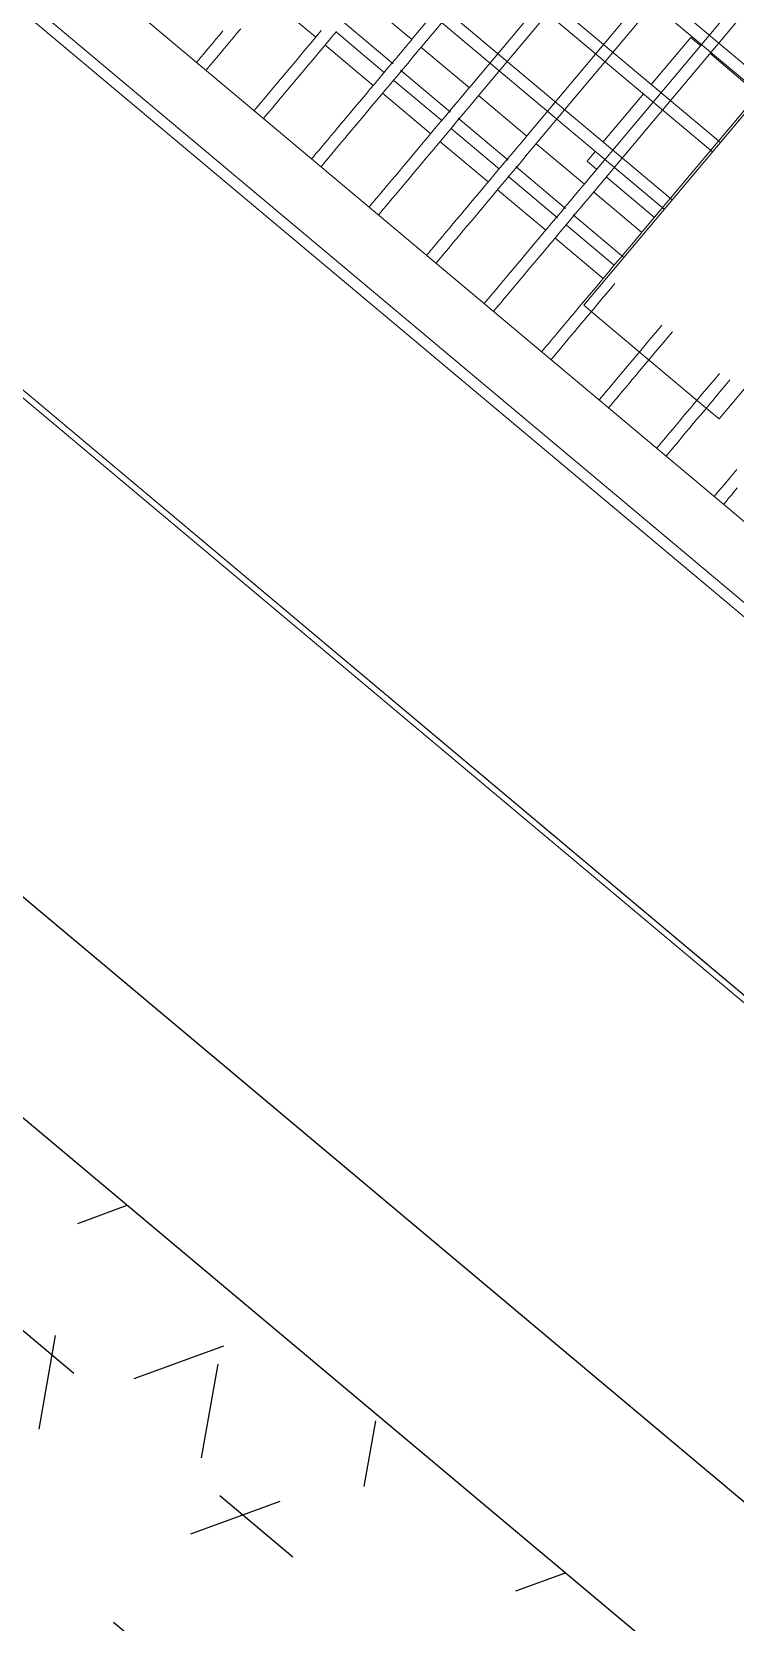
# Model space of a CAD drawing. Header units: metres. Extents: x 822482 to 822767, y 9662202 to 9662512.
# Drawn here: x 822649.3081 to 822649.4018, y 9662450.7139 to 9662450.9258 of the extents above; entities that cross this region are included whole.
import ezdxf

# ---------------------------------------------------------------- set-up
doc = ezdxf.new("R2010")
doc.units = ezdxf.units.M
doc.layers.add('ARQ_NE_EQUIPAMENTOS', color=7, linetype='Continuous')
doc.layers.add('ARQ_NE_GRELHAS', color=7, linetype='Continuous', true_color=0x0032c7)
doc.layers.add('NE_PESSOAS', color=8, linetype='Continuous', lineweight=0)

# ---------------------------------------------------------------- blocks, each defined once
blk = doc.blocks.new('COZINHA TRAMONTINA')
at = {"lineweight": 0, "transparency": 33554687}
for p, q in [((-1.599199999999909, 0.01583783038095954), (-1.599199999999909, 0.7019624210994175)), ((-1.559141685183429, 0.60793944187792), (-1.55914168518343, 0.3279394418779197)), ((-1.550858314816244, 0.3279394418779197), (-1.550858314816243, 0.60793944187792)), ((-1.56059999999991, 0.1962821864064257), (-1.560599999999909, 0.6031394418778431)), ((-1.525819793131097, 0.5348414903910046), (-1.525819793131097, 0.4084447797689335)), ((-1.524180206868575, 0.4084447797689335), (-1.524180206868575, 0.5348414903910046)), ((-1.515819793131097, 0.5348414903910046), (-1.515819793131097, 0.4084447797689335)), ((-1.514180206868575, 0.4084447797689335), (-1.514180206868575, 0.5348414903910046)), ((-1.505819793131097, 0.5348414903910046), (-1.505819793131097, 0.4084447797689335)), ((-1.504180206868575, 0.4084447797689335), (-1.504180206868575, 0.5348414903910046)), ((-1.538099999999999, 0.467149709339188), (-1.538099999999999, 0.4587554848829408)), ((-1.538099999999999, 0.457149709339188), (-1.538099999999999, 0.4487554848829408)), ((-1.535819793131097, 0.4570768536120159), (-1.535819793131097, 0.4486821458370358)), ((-1.534180206868575, 0.4485727469330115), (-1.534180206868575, 0.4573500203940948)), ((-1.530099999999999, 0.4487285791364538), (-1.530099999999999, 0.4571530858122494)), ((-1.538099999999999, 0.4471497093391879), (-1.538099999999999, 0.4387554848829407)), ((-1.535819793131097, 0.4470768536120159), (-1.535819793131097, 0.4386821458370358)), ((-1.534180206868575, 0.4385727469330115), (-1.534180206868575, 0.4472656813557172)), ((-1.530099999999999, 0.4387285791364537), (-1.530099999999999, 0.4471530858122493)), ((-1.429999999999837, 0.4487558182858858), (-1.529999999999837, 0.4487558182858858)), ((-1.529999999999837, 0.4471230654699539), (-1.429999999999837, 0.4471230654699539)), ((-1.429999999999837, 0.4387558182858858), (-1.529999999999837, 0.4387558182858858)), ((-1.538099999999999, 0.4371497093391879), (-1.538099999999999, 0.4287554848829407)), ((-1.535819793131097, 0.4370768536120159), (-1.535819793131097, 0.4286821458370356)), ((-1.534180206868575, 0.4285727469330113), (-1.534180206868575, 0.4372656813557171)), ((-1.530099999999999, 0.4287285791364537), (-1.530099999999999, 0.4371530858122494)), ((-1.529999999999837, 0.4371230654699539), (-1.429999999999837, 0.4371230654699539)), ((-1.429999999999837, 0.4287558182858858), (-1.529999999999837, 0.4287558182858858)), ((-1.538099999999999, 0.4271497093391878), (-1.538099999999999, 0.4187554848829407)), ((-1.535819793131097, 0.427076853612016), (-1.535819793131097, 0.41860428539564)), ((-1.534180206868575, 0.41860428539564), (-1.534180206868575, 0.4272656813557173)), ((-1.530099999999999, 0.4187285791364537), (-1.530099999999999, 0.4271530858122494)), ((-1.529999999999837, 0.4271230654699538), (-1.429999999999837, 0.4271230654699538)), ((-1.527500000000012, 0.4187259620255797), (-1.527500000000012, 0.4204512629972579)), ((-1.527500000000012, 0.4204512629972579), (-1.525765314857202, 0.4204512629972579)), ((-1.524208140642314, 0.4204512629972579), (-1.515765314857202, 0.4204512629972579)), ((-1.514208140642314, 0.4204512629972579), (-1.506000000000012, 0.4204512629972579)), ((-1.506000000000012, 0.4204512629972579), (-1.506000000000012, 0.4187084274107427)), ((-1.429999999999837, 0.4187558182858859), (-1.529999999999837, 0.4187558182858859)), ((-1.538099999999999, 0.4171497093391879), (-1.538099999999999, 0.4087554848829407)), ((-1.535819793131097, 0.4170768536120159), (-1.535819793131097, 0.4086821458370357)), ((-1.534180206868575, 0.4084447797689335), (-1.534180206868575, 0.4172656813557172)), ((-1.530099999999999, 0.4087285791364537), (-1.530099999999999, 0.4171530858122494)), ((-1.529999999999837, 0.4171230654699538), (-1.429999999999837, 0.4171230654699538)), ((-1.527500000000012, 0.4087259620255796), (-1.527500000000012, 0.4171508828214267)), ((-1.506000000000012, 0.4171508828214267), (-1.506000000000012, 0.4087084274107428)), ((-1.415344431680288, 0.4084447797688673), (-1.542500000000011, 0.4084447797688673)), ((-1.542500000000011, 0.4068155696477052), (-1.542500000000011, 0.4084447797688678)), ((-1.429999999999837, 0.4087558182858858), (-1.529999999999837, 0.4087558182858858)), ((-1.542500000000011, 0.3864418064418246), (-1.542500000000011, 0.4068155696477052)), ((-1.542500000000011, 0.3848910439650046), (-1.542500000000011, 0.3864418064418246)), ((-1.542500000000011, 0.3848910439650041), (-1.408712208362194, 0.3848910439650041))]:
    blk.add_line(p, q, dxfattribs=at)
at = {"lineweight": 0, "transparency": 33554687, "flags": 128}
for points in [[(-1.550858314816243, 0.4687558182858859), (-1.550489698691012, 0.4687558182858859), (-1.549959605847912, 0.4687558182858859), (-1.549397581893277, 0.4687558182858859), (-1.548804525945543, 0.4687558182858859), (-1.548181386767715, 0.4687558182858859), (-1.547529161249546, 0.4687558182858859), (-1.546848892812733, 0.4687558182858859), (-1.546141669741658, 0.4687558182858859), (-1.545408623442369, 0.4687558182858859)], [(-1.543655101040497, 0.4671230654699539), (-1.544442349764623, 0.4671230654699539), (-1.545206493809996, 0.4671230654699539), (-1.545946310709152, 0.4671230654699539), (-1.54666061691287, 0.4671230654699539), (-1.547348269683604, 0.4671230654699539), (-1.54800816892361, 0.4671230654699539), (-1.548639258934876, 0.4671230654699539), (-1.549240530108009, 0.4671230654699539), (-1.549811020537396, 0.4671230654699539), (-1.550349817560049, 0.4671230654699539), (-1.550856059215668, 0.4671230654699539)], [(-1.550858314816243, 0.4587558182858859), (-1.550489698691012, 0.4587558182858859), (-1.549959605847912, 0.4587558182858859), (-1.549397581893277, 0.4587558182858859), (-1.548804525945543, 0.4587558182858859), (-1.548181386767715, 0.4587558182858859), (-1.547529161249546, 0.4587558182858859), (-1.546848892812733, 0.4587558182858859), (-1.546141669741658, 0.4587558182858859), (-1.545408623442369, 0.4587558182858859), (-1.544650926632569, 0.4587558182858859), (-1.543869791465521, 0.4587558182858859), (-1.54306646759086, 0.4587558182858859), (-1.542242240155417, 0.4587558182858859), (-1.541398427747263, 0.4587558182858859), (-1.540536380286249, 0.4587558182858859), (-1.539657476864418, 0.4587558182858859), (-1.538763123539755, 0.4587558182858859), (-1.537854751086795, 0.4587558182858859), (-1.536933812707687, 0.4587558182858859)], [(-1.535748510844188, 0.4571230654699538), (-1.536683280982244, 0.4571230654699538), (-1.537607359296418, 0.4571230654699538), (-1.538519267458534, 0.4571230654699538), (-1.539417546610063, 0.4571230654699538), (-1.540300759695985, 0.4571230654699538), (-1.541167493763772, 0.4571230654699538), (-1.542016362223807, 0.4571230654699538), (-1.542846007067639, 0.4571230654699538), (-1.543655101040497, 0.4571230654699538), (-1.544442349764623, 0.4571230654699538), (-1.545206493809996, 0.4571230654699538), (-1.545946310709152, 0.4571230654699538), (-1.54666061691287, 0.4571230654699538), (-1.547348269683604, 0.4571230654699538), (-1.54800816892361, 0.4571230654699538), (-1.548639258934876, 0.4571230654699538), (-1.549240530108009, 0.4571230654699538), (-1.549811020537396, 0.4571230654699538), (-1.550349817560049, 0.4571230654699538), (-1.550856059215668, 0.4571230654699538)], [(-1.550858314816243, 0.4487558182858858), (-1.550489698691012, 0.4487558182858858), (-1.549959605847912, 0.4487558182858858), (-1.549397581893277, 0.4487558182858858), (-1.548804525945543, 0.4487558182858858), (-1.548181386767715, 0.4487558182858858), (-1.547529161249546, 0.4487558182858858), (-1.546848892812733, 0.4487558182858858), (-1.546141669741658, 0.4487558182858858), (-1.545408623442369, 0.4487558182858858), (-1.544650926632569, 0.4487558182858858), (-1.543869791465521, 0.4487558182858858), (-1.54306646759086, 0.4487558182858858), (-1.542242240155417, 0.4487558182858858), (-1.541398427747263, 0.4487558182858858), (-1.540536380286249, 0.4487558182858858), (-1.539657476864418, 0.4487558182858858), (-1.538763123539755, 0.4487558182858858), (-1.537854751086795, 0.4487558182858858), (-1.536933812707687, 0.4487558182858858), (-1.536001781707381, 0.4487558182858858), (-1.535060149136654, 0.4487558182858858), (-1.534110421406749, 0.4487558182858858), (-1.533154117879437, 0.4487558182858858), (-1.53219276843636, 0.4487558182858858), (-1.531227911031549, 0.4487558182858858), (-1.530261089231029, 0.4487558182858858), (-1.529999999999837, 0.4487558182858858)], [(-1.529999999999837, 0.4471230654699539), (-1.530967087005502, 0.4471230654699539), (-1.53193262687826, 0.4471230654699539), (-1.532895074960283, 0.4471230654699539), (-1.533852891539953, 0.4471230654699539), (-1.534804544315066, 0.4471230654699539), (-1.535748510844188, 0.4471230654699539), (-1.536683280982244, 0.4471230654699539), (-1.537607359296418, 0.4471230654699539), (-1.538519267458534, 0.4471230654699539), (-1.539417546610063, 0.4471230654699539), (-1.540300759695985, 0.4471230654699539), (-1.541167493763772, 0.4471230654699539), (-1.542016362223807, 0.4471230654699539), (-1.542846007067639, 0.4471230654699539), (-1.543655101040497, 0.4471230654699539), (-1.544442349764623, 0.4471230654699539), (-1.545206493809996, 0.4471230654699539), (-1.545946310709152, 0.4471230654699539), (-1.54666061691287, 0.4471230654699539), (-1.547348269683604, 0.4471230654699539), (-1.54800816892361, 0.4471230654699539), (-1.548639258934876, 0.4471230654699539), (-1.549240530108009, 0.4471230654699539), (-1.549811020537396, 0.4471230654699539), (-1.550349817560049, 0.4471230654699539), (-1.550856059215668, 0.4471230654699539)], [(-1.550858314816243, 0.4387558182858858), (-1.550489698691012, 0.4387558182858858), (-1.549959605847912, 0.4387558182858858), (-1.549397581893277, 0.4387558182858858), (-1.548804525945543, 0.4387558182858858), (-1.548181386767715, 0.4387558182858858), (-1.547529161249546, 0.4387558182858858), (-1.546848892812733, 0.4387558182858858), (-1.546141669741658, 0.4387558182858858), (-1.545408623442369, 0.4387558182858858), (-1.544650926632569, 0.4387558182858858), (-1.543869791465521, 0.4387558182858858), (-1.54306646759086, 0.4387558182858858), (-1.542242240155417, 0.4387558182858858), (-1.541398427747263, 0.4387558182858858), (-1.540536380286249, 0.4387558182858858), (-1.539657476864418, 0.4387558182858858), (-1.538763123539755, 0.4387558182858858), (-1.537854751086795, 0.4387558182858858), (-1.536933812707687, 0.4387558182858858), (-1.536001781707381, 0.4387558182858858), (-1.535060149136654, 0.4387558182858858), (-1.534110421406749, 0.4387558182858858), (-1.533154117879437, 0.4387558182858858), (-1.53219276843636, 0.4387558182858858), (-1.531227911031549, 0.4387558182858858), (-1.530261089231029, 0.4387558182858858), (-1.529999999999837, 0.4387558182858858)], [(-1.529999999999837, 0.4371230654699539), (-1.530967087005502, 0.4371230654699539), (-1.53193262687826, 0.4371230654699539), (-1.532895074960283, 0.4371230654699539), (-1.533852891539953, 0.4371230654699539), (-1.534804544315066, 0.4371230654699539), (-1.535748510844188, 0.4371230654699539), (-1.536683280982244, 0.4371230654699539), (-1.537607359296418, 0.4371230654699539), (-1.538519267458534, 0.4371230654699539), (-1.539417546610063, 0.4371230654699539), (-1.540300759695985, 0.4371230654699539), (-1.541167493763772, 0.4371230654699539), (-1.542016362223807, 0.4371230654699539), (-1.542846007067639, 0.4371230654699539), (-1.543655101040497, 0.4371230654699539), (-1.544442349764623, 0.4371230654699539), (-1.545206493809996, 0.4371230654699539), (-1.545946310709152, 0.4371230654699539), (-1.54666061691287, 0.4371230654699539), (-1.547348269683604, 0.4371230654699539), (-1.54800816892361, 0.4371230654699539), (-1.548639258934876, 0.4371230654699539), (-1.549240530108009, 0.4371230654699539), (-1.549811020537396, 0.4371230654699539), (-1.550349817560049, 0.4371230654699539), (-1.550856059215668, 0.4371230654699539)], [(-1.550858314816243, 0.4287558182858858), (-1.550489698691012, 0.4287558182858858), (-1.549959605847912, 0.4287558182858858), (-1.549397581893277, 0.4287558182858858), (-1.548804525945543, 0.4287558182858858), (-1.548181386767715, 0.4287558182858858), (-1.547529161249546, 0.4287558182858858), (-1.546848892812733, 0.4287558182858858), (-1.546141669741658, 0.4287558182858858), (-1.545408623442369, 0.4287558182858858), (-1.544650926632569, 0.4287558182858858), (-1.543869791465521, 0.4287558182858858), (-1.54306646759086, 0.4287558182858858), (-1.542242240155417, 0.4287558182858858), (-1.541398427747263, 0.4287558182858858), (-1.540536380286249, 0.4287558182858858), (-1.539657476864418, 0.4287558182858858), (-1.538763123539755, 0.4287558182858858), (-1.537854751086795, 0.4287558182858858), (-1.536933812707687, 0.4287558182858858), (-1.536001781707381, 0.4287558182858858), (-1.535060149136654, 0.4287558182858858), (-1.534110421406749, 0.4287558182858858), (-1.533154117879437, 0.4287558182858858), (-1.53219276843636, 0.4287558182858858), (-1.531227911031549, 0.4287558182858858), (-1.530261089231029, 0.4287558182858858), (-1.529999999999837, 0.4287558182858858)], [(-1.529999999999837, 0.4271230654699538), (-1.530967087005502, 0.4271230654699538), (-1.53193262687826, 0.4271230654699538), (-1.532895074960283, 0.4271230654699538), (-1.533852891539953, 0.4271230654699538), (-1.534804544315066, 0.4271230654699538), (-1.535748510844188, 0.4271230654699538), (-1.536683280982244, 0.4271230654699538), (-1.537607359296418, 0.4271230654699538), (-1.538519267458534, 0.4271230654699538), (-1.539417546610063, 0.4271230654699538), (-1.540300759695985, 0.4271230654699538), (-1.541167493763772, 0.4271230654699538), (-1.542016362223807, 0.4271230654699538), (-1.542846007067639, 0.4271230654699538), (-1.543655101040497, 0.4271230654699538), (-1.544442349764623, 0.4271230654699538), (-1.545206493809996, 0.4271230654699538), (-1.545946310709152, 0.4271230654699538), (-1.54666061691287, 0.4271230654699538), (-1.547348269683604, 0.4271230654699538), (-1.54800816892361, 0.4271230654699538), (-1.548639258934876, 0.4271230654699538), (-1.549240530108009, 0.4271230654699538), (-1.549811020537396, 0.4271230654699538), (-1.550349817560049, 0.4271230654699538), (-1.550856059215668, 0.4271230654699538)], [(-1.550858314816243, 0.4187558182858859), (-1.550489698691012, 0.4187558182858859), (-1.549959605847912, 0.4187558182858859), (-1.549397581893277, 0.4187558182858859), (-1.548804525945543, 0.4187558182858859), (-1.548181386767715, 0.4187558182858859), (-1.547529161249546, 0.4187558182858859), (-1.546848892812733, 0.4187558182858859), (-1.546141669741658, 0.4187558182858859), (-1.545408623442369, 0.4187558182858859), (-1.544650926632569, 0.4187558182858859), (-1.543869791465521, 0.4187558182858859), (-1.54306646759086, 0.4187558182858859), (-1.542242240155417, 0.4187558182858859), (-1.541398427747263, 0.4187558182858859), (-1.540536380286249, 0.4187558182858859), (-1.539657476864418, 0.4187558182858859), (-1.538763123539755, 0.4187558182858859), (-1.537854751086795, 0.4187558182858859), (-1.536933812707687, 0.4187558182858859), (-1.536001781707381, 0.4187558182858859), (-1.535060149136654, 0.4187558182858859), (-1.534110421406749, 0.4187558182858859), (-1.533154117879437, 0.4187558182858859), (-1.53219276843636, 0.4187558182858859), (-1.531227911031549, 0.4187558182858859), (-1.530261089231029, 0.4187558182858859), (-1.529999999999837, 0.4187558182858859)], [(-1.529999999999837, 0.4171230654699538), (-1.530967087005502, 0.4171230654699538), (-1.53193262687826, 0.4171230654699538), (-1.532895074960283, 0.4171230654699538), (-1.533852891539953, 0.4171230654699538), (-1.534804544315066, 0.4171230654699538), (-1.535748510844188, 0.4171230654699538), (-1.536683280982244, 0.4171230654699538), (-1.537607359296418, 0.4171230654699538), (-1.538519267458534, 0.4171230654699538), (-1.539417546610063, 0.4171230654699538), (-1.540300759695985, 0.4171230654699538), (-1.541167493763772, 0.4171230654699538), (-1.542016362223807, 0.4171230654699538), (-1.542846007067639, 0.4171230654699538), (-1.543655101040497, 0.4171230654699538), (-1.544442349764623, 0.4171230654699538), (-1.545206493809996, 0.4171230654699538), (-1.545946310709152, 0.4171230654699538), (-1.54666061691287, 0.4171230654699538), (-1.547348269683604, 0.4171230654699538), (-1.54800816892361, 0.4171230654699538), (-1.548639258934876, 0.4171230654699538), (-1.549240530108009, 0.4171230654699538), (-1.549811020537396, 0.4171230654699538), (-1.550349817560049, 0.4171230654699538), (-1.550856059215668, 0.4171230654699538)], [(-1.550858314816243, 0.4087558182858858), (-1.550489698691012, 0.4087558182858858), (-1.549959605847912, 0.4087558182858858), (-1.549397581893277, 0.4087558182858858), (-1.548804525945543, 0.4087558182858858), (-1.548181386767715, 0.4087558182858858), (-1.547529161249546, 0.4087558182858858), (-1.546848892812733, 0.4087558182858858), (-1.546141669741658, 0.4087558182858858), (-1.545408623442369, 0.4087558182858858), (-1.544650926632569, 0.4087558182858858), (-1.543869791465521, 0.4087558182858858), (-1.54306646759086, 0.4087558182858858), (-1.542242240155417, 0.4087558182858858), (-1.541398427747263, 0.4087558182858858), (-1.540536380286249, 0.4087558182858858), (-1.539657476864418, 0.4087558182858858), (-1.538763123539755, 0.4087558182858858), (-1.537854751086795, 0.4087558182858858), (-1.536933812707687, 0.4087558182858858), (-1.536001781707381, 0.4087558182858858), (-1.535060149136654, 0.4087558182858858), (-1.534110421406749, 0.4087558182858858), (-1.533154117879437, 0.4087558182858858), (-1.53219276843636, 0.4087558182858858), (-1.531227911031549, 0.4087558182858858), (-1.530261089231029, 0.4087558182858858), (-1.529999999999837, 0.4087558182858858)], [(-1.537607359296418, 0.4071230654699539), (-1.538519267458534, 0.4071230654699539), (-1.539417546610063, 0.4071230654699539), (-1.540300759695985, 0.4071230654699539), (-1.541167493763772, 0.4071230654699539), (-1.542016362223807, 0.4071230654699539), (-1.542846007067639, 0.4071230654699539), (-1.543655101040497, 0.4071230654699539), (-1.544442349764623, 0.4071230654699539), (-1.545206493809996, 0.4071230654699539), (-1.545946310709152, 0.4071230654699539), (-1.54666061691287, 0.4071230654699539), (-1.547348269683604, 0.4071230654699539), (-1.54800816892361, 0.4071230654699539), (-1.548639258934876, 0.4071230654699539), (-1.549240530108009, 0.4071230654699539), (-1.549811020537396, 0.4071230654699539), (-1.550349817560049, 0.4071230654699539), (-1.550856059215668, 0.4071230654699539)], [(-1.550858314816243, 0.3987558182858858), (-1.550489698691012, 0.3987558182858858), (-1.549959605847912, 0.3987558182858858), (-1.549397581893277, 0.3987558182858858), (-1.548804525945543, 0.3987558182858858), (-1.548181386767715, 0.3987558182858858), (-1.547529161249546, 0.3987558182858858), (-1.546848892812733, 0.3987558182858858), (-1.546141669741658, 0.3987558182858858), (-1.545408623442369, 0.3987558182858858), (-1.544650926632569, 0.3987558182858858), (-1.543869791465521, 0.3987558182858858), (-1.54306646759086, 0.3987558182858858), (-1.542242240155417, 0.3987558182858858), (-1.541398427747263, 0.3987558182858858), (-1.540536380286249, 0.3987558182858858), (-1.539657476864418, 0.3987558182858858), (-1.538763123539755, 0.3987558182858858), (-1.537854751086795, 0.3987558182858858)], [(-1.537607359296418, 0.3971230654699539), (-1.538519267458534, 0.3971230654699539), (-1.539417546610063, 0.3971230654699539), (-1.540300759695985, 0.3971230654699539), (-1.541167493763772, 0.3971230654699539), (-1.542016362223807, 0.3971230654699539), (-1.542846007067639, 0.3971230654699539), (-1.543655101040497, 0.3971230654699539), (-1.544442349764623, 0.3971230654699539), (-1.545206493809996, 0.3971230654699539), (-1.545946310709152, 0.3971230654699539), (-1.54666061691287, 0.3971230654699539), (-1.547348269683604, 0.3971230654699539), (-1.54800816892361, 0.3971230654699539), (-1.548639258934876, 0.3971230654699539), (-1.549240530108009, 0.3971230654699539), (-1.549811020537396, 0.3971230654699539), (-1.550349817560049, 0.3971230654699539), (-1.550856059215668, 0.3971230654699539)], [(-1.550858314816244, 0.3887558182858858), (-1.550489698691012, 0.3887558182858858), (-1.549959605847912, 0.3887558182858858), (-1.549397581893277, 0.3887558182858858), (-1.548804525945543, 0.3887558182858858), (-1.548181386767715, 0.3887558182858858), (-1.547529161249546, 0.3887558182858858), (-1.546848892812733, 0.3887558182858858), (-1.546141669741658, 0.3887558182858858), (-1.545408623442369, 0.3887558182858858), (-1.544650926632569, 0.3887558182858858), (-1.543869791465521, 0.3887558182858858), (-1.54306646759086, 0.3887558182858858), (-1.542242240155417, 0.3887558182858858), (-1.541398427747263, 0.3887558182858858), (-1.540536380286249, 0.3887558182858858), (-1.539657476864418, 0.3887558182858858), (-1.538763123539755, 0.3887558182858858), (-1.537854751086795, 0.3887558182858858)], [(-1.537607359296418, 0.3871230654699537), (-1.538519267458534, 0.3871230654699537), (-1.539417546610063, 0.3871230654699537), (-1.540300759695985, 0.3871230654699537), (-1.541167493763772, 0.3871230654699537), (-1.542016362223807, 0.3871230654699537), (-1.542846007067639, 0.3871230654699537), (-1.543655101040497, 0.3871230654699537), (-1.544442349764623, 0.3871230654699537), (-1.545206493809996, 0.3871230654699537), (-1.545946310709152, 0.3871230654699537), (-1.54666061691287, 0.3871230654699537), (-1.547348269683604, 0.3871230654699537), (-1.54800816892361, 0.3871230654699537), (-1.548639258934876, 0.3871230654699537), (-1.549240530108009, 0.3871230654699537), (-1.549811020537396, 0.3871230654699537), (-1.550349817560049, 0.3871230654699537), (-1.550856059215668, 0.3871230654699537)], [(-1.550858314816244, 0.3787558182858858), (-1.550489698691012, 0.3787558182858858), (-1.549959605847912, 0.3787558182858858), (-1.549397581893277, 0.3787558182858858), (-1.548804525945543, 0.3787558182858858), (-1.548181386767715, 0.3787558182858858), (-1.547529161249546, 0.3787558182858858), (-1.546848892812733, 0.3787558182858858), (-1.546141669741658, 0.3787558182858858)], [(-1.54800816892361, 0.3771230654699538), (-1.548639258934876, 0.3771230654699538), (-1.549240530108009, 0.3771230654699538), (-1.549811020537396, 0.3771230654699538), (-1.550349817560049, 0.3771230654699538), (-1.550856059215668, 0.3771230654699538)]]:
    blk.add_lwpolyline(points, dxfattribs=at)
at = {"layer": 'NE_PESSOAS', "lineweight": 0, "transparency": 33554687}
for p, q in [((-1.599999999999909, 0.01583783038097408), (-1.599999999999909, 0.701962421099438)), ((-1.599199999999655, 0.701962421099438), (-1.599199999999655, 0.01583783038097408))]:
    blk.add_line(p, q, dxfattribs=at)
blk = doc.blocks.new('GRELHAS')
at = {"layer": 'ARQ_NE_GRELHAS', "transparency": 33554687}
h = blk.add_hatch(dxfattribs=at)
h.set_pattern_fill('HEX', color=256, scale=0.003999999999999995, angle=180, style=0)
h.set_pattern_definition([(180, (446.9710085010156, -439.6071907859296), (-1.387778780781446e-17, -0.02199704526160001), [0.01270000000000001, -0.02540000000000002]), (299.9999999999998, (446.9710085010156, -439.6071907859296), (0.01905000000474173, 0.01099852263079999), [0.0127, -0.0254]), (239.9999999999998, (446.9583085002378, -439.6071907822043), (0.01905000000474171, -0.01099852263080001), [0.01269999999999978, -0.02539999999999956])])
h.paths.add_polyline_path([(737.8243064470589, -131.4376043090597), (737.8243064451963, -131.2277088770643), (736.8611812517047, -131.2277088677511), (736.8611812535673, -131.4376043053344)])
for points in [[(737.8470757035539, -131.210096581839), (736.8340757051483, -131.210096581839), (736.8340757023543, -131.460096581839), (737.8470757044852, -131.4600965837017)], [(737.8243064470589, -131.4376043090597), (736.8611812535673, -131.4376043053344), (736.8611812517047, -131.2277088677511), (737.8243064451963, -131.2277088770643)]]:
    blk.add_lwpolyline(points, close=True, dxfattribs=at)
blk = doc.blocks.new('A$C8f1b9c42')
at = {"layer": 'ARQ_NE_EQUIPAMENTOS', "linetype": 'Continuous', "lineweight": 0, "transparency": 33554687, "rotation": 270}
blk.add_blockref('COZINHA TRAMONTINA', (372.1181330336258, -253.4648018022999), dxfattribs=at)
at = {"layer": 'ARQ_NE_GRELHAS', "linetype": 'Continuous', "transparency": 33554687}
blk.add_blockref('GRELHAS', (-364.939087244682, -120.3537672478706), dxfattribs=at)

msp = doc.modelspace()

# ---------------------------------------------------------------- block references
at = {"ltscale": 10, "rotation": 140.0090103764572}
msp.add_blockref('A$C8f1b9c42', (822772.889044792, 9662018.469655523), dxfattribs=at)

doc.saveas('drawing.dxf')
